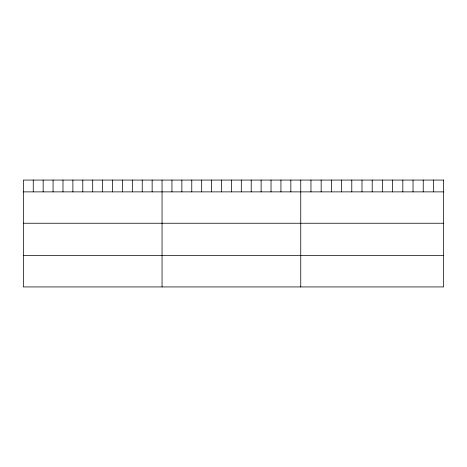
<?xml version="1.0" encoding="UTF-8"?>
<svg xmlns="http://www.w3.org/2000/svg" width="467" height="467" viewBox="0 0 467 467"><rect width="100%" height="100%" fill="white"/><g stroke="black" fill="none" stroke-linecap="round" stroke-linejoin="round"><path stroke-width="0.7" d="M23.35 191.873L443.65 191.873M23.35 223.244L443.65 223.244M23.35 255.566L443.65 255.566M433.44 180.064L433.44 191.873M423.236 180.064L423.236 191.873M413.026 180.064L413.026 191.873M402.823 180.064L402.823 191.873M392.613 180.064L392.613 191.873M382.409 180.064L382.409 191.873M372.199 180.064L372.199 191.873M361.989 180.064L361.989 191.873M351.785 180.064L351.785 191.873M341.575 180.064L341.575 191.873M331.372 180.064L331.372 191.873M321.162 180.064L321.162 191.873M310.958 180.064L310.958 191.873M300.748 180.064L300.748 286.936M290.842 180.064L290.842 191.873M280.936 180.064L280.936 191.873M271.029 180.064L271.029 191.873M261.117 180.064L261.117 191.873M251.211 180.064L251.211 191.873M241.305 180.064L241.305 191.873M231.398 180.064L231.398 191.873M221.492 180.064L221.492 191.873M211.586 180.064L211.586 191.873M201.68 180.064L201.68 191.873M191.768 180.064L191.768 191.873M181.861 180.064L181.861 191.873M171.955 180.064L171.955 191.873M162.049 180.064L162.049 286.936M152.143 180.064L152.143 191.873M142.237 180.064L142.237 191.873M132.33 180.064L132.33 191.873M122.418 180.064L122.418 191.873M112.512 180.064L112.512 191.873M102.606 180.064L102.606 191.873M92.7 180.064L92.7 191.873M82.793 180.064L82.793 191.873M72.887 180.064L72.887 191.873M62.981 180.064L62.981 191.873M53.069 180.064L53.069 191.873M43.162 180.064L43.162 191.873M33.256 180.064L33.256 191.873M443.65 180.064L23.35 180.064L23.35 286.936L443.65 286.936L443.65 180.064"/></g></svg>
